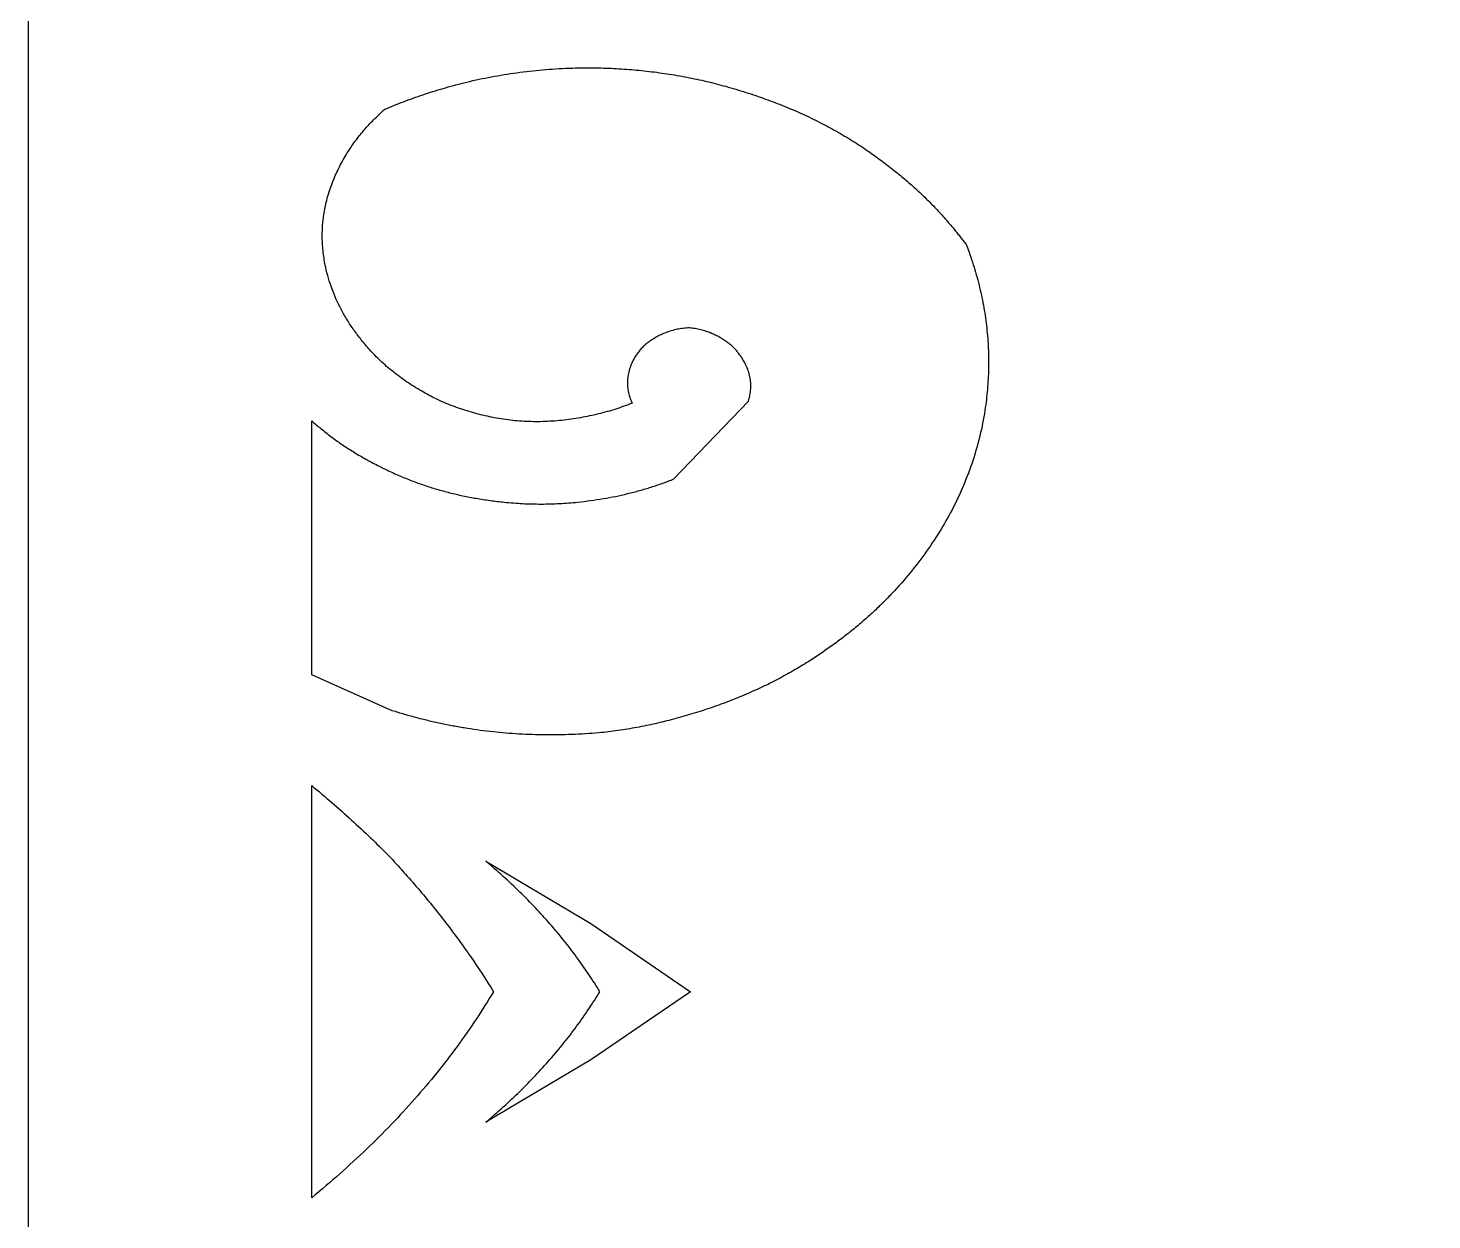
# Model space of a CAD drawing. Header units: centimetres. Extents: x 20.1 to 27, y -9 to 8.9.
# Drawn here: x 20.128 to 23.564, y -6.506 to -3.59 of the extents above; entities that cross this region are included whole.
import ezdxf

# ---------------------------------------------------------------- set-up
doc = ezdxf.new("R2010")
doc.units = ezdxf.units.CM
doc.header["$MEASUREMENT"] = 0
doc.layers.add('layer 1', color=7, linetype='Continuous')

msp = doc.modelspace()

# ---------------------------------------------------------------- linework, layer by layer
at = {"layer": 'layer 1', "color": 250}
for points, knots in [([(20.12806, 8.93497), (20.12806, 8.93497), (26.99977, 8.93497), (26.99977, 8.93497), (26.99977, 8.93497), (26.99977, 8.93497), (26.99977, -9.00021), (26.99977, -9.00021), (26.99977, -9.00021), (26.99977, -9.00021), (20.12806, -9.00021), (20.12806, -9.00021), (20.12806, -9.00021), (20.12806, -9.00021), (20.12806, 8.93497), (20.12806, 8.93497)], [0, 0, 0, 0, 0.2, 0.2, 0.2, 0.2, 0.4, 0.4, 0.4, 0.4, 0.6, 0.6, 0.6, 0.6, 1, 1, 1, 1]), ([(21.52526, -5.3142), (21.54081, -5.31257), (21.55636, -5.31066), (21.57185, -5.30843), (21.57185, -5.30843), (21.58717, -5.30624), (21.60245, -5.30374), (21.61769, -5.30094), (21.61769, -5.30094), (21.63288, -5.29817), (21.64804, -5.29509), (21.66313, -5.29169), (21.66313, -5.29169), (21.67795, -5.28837), (21.69269, -5.28477), (21.70734, -5.28085), (21.70734, -5.28085), (21.7226, -5.27676), (21.73782, -5.27243), (21.75295, -5.26784), (21.75295, -5.26784), (21.76773, -5.26336), (21.78245, -5.25863), (21.79708, -5.25364), (21.79708, -5.25364), (21.81134, -5.24881), (21.82549, -5.2437), (21.83954, -5.23834), (21.83954, -5.23834), (21.85326, -5.23311), (21.86689, -5.22765), (21.8804, -5.22192), (21.8804, -5.22192), (21.89391, -5.21621), (21.90731, -5.21022), (21.92061, -5.20397), (21.92061, -5.20397), (21.93349, -5.19795), (21.94625, -5.19165), (21.95886, -5.18511), (21.95886, -5.18511), (21.97162, -5.1785), (21.98423, -5.17164), (21.99669, -5.16453), (21.99669, -5.16453), (22.00872, -5.15765), (22.02062, -5.15054), (22.03238, -5.14319), (22.03238, -5.14319), (22.04251, -5.13683), (22.05256, -5.13032), (22.0625, -5.12367), (22.0625, -5.12367), (22.07222, -5.11719), (22.08183, -5.11056), (22.09135, -5.10377), (22.09135, -5.10377), (22.10086, -5.09699), (22.11026, -5.09007), (22.11956, -5.08303), (22.11956, -5.08303), (22.12862, -5.07613), (22.13759, -5.0691), (22.14643, -5.06193), (22.14643, -5.06193), (22.15514, -5.05486), (22.16373, -5.04767), (22.17221, -5.04031), (22.17221, -5.04031), (22.18045, -5.03316), (22.18857, -5.02589), (22.19658, -5.01847), (22.19658, -5.01847), (22.20458, -5.01105), (22.21246, -5.00348), (22.22022, -4.99579), (22.22022, -4.99579), (22.22774, -4.98828), (22.23514, -4.98068), (22.24242, -4.97292), (22.24242, -4.97292), (22.25803, -4.95625), (22.2731, -4.93907), (22.28759, -4.92141), (22.28759, -4.92141), (22.30141, -4.90457), (22.31465, -4.88725), (22.32728, -4.86949), (22.32728, -4.86949), (22.33979, -4.85187), (22.35165, -4.83382), (22.36286, -4.81535), (22.36286, -4.81535), (22.37358, -4.79765), (22.38362, -4.77956), (22.39298, -4.76111), (22.39298, -4.76111), (22.40295, -4.74143), (22.41214, -4.72138), (22.42054, -4.70097), (22.42054, -4.70097), (22.42867, -4.68125), (22.43599, -4.66122), (22.44249, -4.6409), (22.44249, -4.6409), (22.449, -4.62062), (22.45464, -4.60006), (22.45944, -4.5793), (22.45944, -4.5793), (22.46413, -4.55895), (22.46794, -4.53842), (22.4709, -4.51776), (22.4709, -4.51776), (22.4733, -4.501), (22.47516, -4.48416), (22.47647, -4.46728), (22.47647, -4.46728), (22.47778, -4.45048), (22.47855, -4.43365), (22.47876, -4.41679), (22.47876, -4.41679), (22.47899, -4.4002), (22.47868, -4.38358), (22.47782, -4.36701), (22.47782, -4.36701), (22.47695, -4.35036), (22.47555, -4.33372), (22.47361, -4.31717), (22.47361, -4.31717), (22.47165, -4.3006), (22.46917, -4.28411), (22.46617, -4.2677), (22.46617, -4.2677), (22.46313, -4.25109), (22.45956, -4.23458), (22.45546, -4.21822), (22.45546, -4.21822), (22.45131, -4.20156), (22.44662, -4.18505), (22.44145, -4.16869), (22.44145, -4.16869), (22.43615, -4.15197), (22.43036, -4.13544), (22.42408, -4.11908), (22.42408, -4.11908), (22.42165, -4.11593), (22.41919, -4.11278), (22.41673, -4.10966), (22.41673, -4.10966), (22.41431, -4.10657), (22.41189, -4.10351), (22.40947, -4.10044), (22.40947, -4.10044), (22.40701, -4.09738), (22.40455, -4.09429), (22.40209, -4.09123), (22.40209, -4.09123), (22.39957, -4.08808), (22.39701, -4.08493), (22.39446, -4.08179), (22.39446, -4.08179), (22.38744, -4.07316), (22.38027, -4.06467), (22.37291, -4.05633), (22.37291, -4.05633), (22.36536, -4.04774), (22.35763, -4.0393), (22.34975, -4.03103), (22.34975, -4.03103), (22.34187, -4.02273), (22.33385, -4.0146), (22.32565, -4.0066), (22.32565, -4.0066), (22.31725, -3.99838), (22.30869, -3.99032), (22.29997, -3.9824), (22.29997, -3.9824), (22.29111, -3.97433), (22.28209, -3.96643), (22.27294, -3.95867), (22.27294, -3.95867), (22.26353, -3.95069), (22.25401, -3.94287), (22.24436, -3.93522), (22.24436, -3.93522), (22.23468, -3.92757), (22.22491, -3.92007), (22.21499, -3.91275), (22.21499, -3.91275), (22.20483, -3.9052), (22.19454, -3.89785), (22.18413, -3.89063), (22.18413, -3.89063), (22.17179, -3.88209), (22.15925, -3.87381), (22.14651, -3.86585), (22.14651, -3.86585), (22.13329, -3.85759), (22.11991, -3.84963), (22.10634, -3.84198), (22.10634, -3.84198), (22.09296, -3.83444), (22.07941, -3.82718), (22.06569, -3.82022), (22.06569, -3.82022), (22.05152, -3.81303), (22.03718, -3.80613), (22.02269, -3.79954), (22.02269, -3.79954), (22.00822, -3.79295), (21.99361, -3.78666), (21.97887, -3.78068), (21.97887, -3.78068), (21.96368, -3.7745), (21.94835, -3.76865), (21.93295, -3.76308), (21.93295, -3.76308), (21.91709, -3.75737), (21.90114, -3.75195), (21.88509, -3.74684), (21.88509, -3.74684), (21.86864, -3.74159), (21.85209, -3.73667), (21.83546, -3.73204), (21.83546, -3.73204), (21.81995, -3.72773), (21.80435, -3.72373), (21.7887, -3.72004), (21.7887, -3.72004), (21.77269, -3.71628), (21.7566, -3.71284), (21.74046, -3.70974), (21.74046, -3.70974), (21.72427, -3.70661), (21.70803, -3.70382), (21.69173, -3.70132), (21.69173, -3.70132), (21.6752, -3.69879), (21.65863, -3.69661), (21.64203, -3.69473), (21.64203, -3.69473), (21.62563, -3.69287), (21.60918, -3.69135), (21.59271, -3.69014), (21.59271, -3.69014), (21.57616, -3.68894), (21.55957, -3.68804), (21.54298, -3.68748), (21.54298, -3.68748), (21.5263, -3.68691), (21.5096, -3.68668), (21.49293, -3.68677), (21.49293, -3.68677), (21.47627, -3.68685), (21.45962, -3.68727), (21.44298, -3.688), (21.44298, -3.688), (21.42168, -3.68894), (21.40039, -3.69039), (21.37915, -3.69237), (21.37915, -3.69237), (21.35814, -3.69433), (21.33719, -3.69681), (21.3163, -3.6998), (21.3163, -3.6998), (21.29558, -3.70276), (21.27493, -3.70624), (21.25439, -3.71024), (21.25439, -3.71024), (21.23432, -3.71416), (21.21433, -3.71858), (21.19448, -3.72352), (21.19448, -3.72352), (21.17745, -3.72777), (21.16051, -3.73233), (21.14364, -3.73723), (21.14364, -3.73723), (21.12717, -3.74203), (21.11081, -3.74714), (21.09455, -3.75258), (21.09455, -3.75258), (21.07844, -3.75797), (21.06245, -3.76369), (21.04659, -3.76975), (21.04659, -3.76975), (21.0312, -3.77561), (21.01594, -3.78182), (21.00081, -3.78833), (21.00081, -3.78833), (20.99153, -3.79652), (20.98255, -3.805), (20.97386, -3.81378), (20.97386, -3.81378), (20.9656, -3.82212), (20.95764, -3.83075), (20.95001, -3.83967), (20.95001, -3.83967), (20.94234, -3.84859), (20.93502, -3.85782), (20.92806, -3.86731), (20.92806, -3.86731), (20.92145, -3.87631), (20.91518, -3.88557), (20.9093, -3.89507), (20.9093, -3.89507), (20.90582, -3.9007), (20.90244, -3.90641), (20.89919, -3.91219), (20.89919, -3.91219), (20.896, -3.91784), (20.89294, -3.92357), (20.88998, -3.92936), (20.88998, -3.92936), (20.88712, -3.93497), (20.88439, -3.94066), (20.88178, -3.9464), (20.88178, -3.9464), (20.87924, -3.95202), (20.8768, -3.95769), (20.87451, -3.96343), (20.87451, -3.96343), (20.87222, -3.96916), (20.87005, -3.97493), (20.86803, -3.98077), (20.86803, -3.98077), (20.86605, -3.9865), (20.86419, -3.99228), (20.86248, -3.99809), (20.86248, -3.99809), (20.86079, -4.00384), (20.85925, -4.00962), (20.85785, -4.01543), (20.85785, -4.01543), (20.85646, -4.02121), (20.85521, -4.027), (20.8541, -4.03284), (20.8541, -4.03284), (20.85193, -4.04439), (20.85033, -4.05606), (20.84933, -4.06778), (20.84933, -4.06778), (20.84833, -4.07941), (20.84793, -4.09106), (20.84812, -4.10271), (20.84812, -4.10271), (20.84833, -4.11474), (20.84912, -4.12677), (20.85052, -4.13871), (20.85052, -4.13871), (20.85191, -4.15085), (20.85391, -4.16287), (20.8565, -4.1748), (20.8565, -4.1748), (20.85842, -4.18374), (20.86067, -4.1926), (20.86323, -4.20137), (20.86323, -4.20137), (20.86586, -4.21036), (20.8688, -4.21924), (20.87203, -4.22804), (20.87203, -4.22804), (20.87522, -4.23664), (20.8787, -4.24515), (20.88247, -4.25353), (20.88247, -4.25353), (20.88637, -4.26218), (20.89054, -4.27071), (20.895, -4.27909), (20.895, -4.27909), (20.89946, -4.28744), (20.90419, -4.29568), (20.9092, -4.30375), (20.9092, -4.30375), (20.91437, -4.3121), (20.91981, -4.32032), (20.9255, -4.32834), (20.9255, -4.32834), (20.93131, -4.33656), (20.93736, -4.3446), (20.94365, -4.35246), (20.94365, -4.35246), (20.9502, -4.36063), (20.95695, -4.36864), (20.96396, -4.37643), (20.96396, -4.37643), (20.97242, -4.38588), (20.9813, -4.39496), (20.99053, -4.40366), (20.99053, -4.40366), (21.00039, -4.41293), (21.01063, -4.42179), (21.02122, -4.43026), (21.02122, -4.43026), (21.03197, -4.43884), (21.04304, -4.44704), (21.0544, -4.45481), (21.0544, -4.45481), (21.06645, -4.46309), (21.07881, -4.4709), (21.09142, -4.4783), (21.09142, -4.4783), (21.10295, -4.48508), (21.11479, -4.49135), (21.12688, -4.49711), (21.12688, -4.49711), (21.13977, -4.50326), (21.1529, -4.50888), (21.16624, -4.51397), (21.16624, -4.51397), (21.17989, -4.51918), (21.19373, -4.52387), (21.20774, -4.52804), (21.20774, -4.52804), (21.2224, -4.53242), (21.2372, -4.53628), (21.2521, -4.53959), (21.2521, -4.53959), (21.2595, -4.54124), (21.26694, -4.54272), (21.2744, -4.54407), (21.2744, -4.54407), (21.28203, -4.54543), (21.28966, -4.54664), (21.29733, -4.5477), (21.29733, -4.5477), (21.30476, -4.54872), (21.31222, -4.54957), (21.31968, -4.55028), (21.31968, -4.55028), (21.32721, -4.55101), (21.33477, -4.55158), (21.34232, -4.55197), (21.34232, -4.55197), (21.34991, -4.55239), (21.35747, -4.55264), (21.36506, -4.55274), (21.36506, -4.55274), (21.37263, -4.55285), (21.38022, -4.55278), (21.38778, -4.55258), (21.38778, -4.55258), (21.39558, -4.55235), (21.40337, -4.55199), (21.41115, -4.55145), (21.41115, -4.55145), (21.4189, -4.55093), (21.42664, -4.55026), (21.43435, -4.54943), (21.43435, -4.54943), (21.44965, -4.54776), (21.46489, -4.54561), (21.48004, -4.54297), (21.48004, -4.54297), (21.49478, -4.5404), (21.50944, -4.53734), (21.52399, -4.53377), (21.52399, -4.53377), (21.53831, -4.53027), (21.5525, -4.52627), (21.56655, -4.52175), (21.56655, -4.52175), (21.57996, -4.51745), (21.59319, -4.51266), (21.60624, -4.50738), (21.60624, -4.50738), (21.60405, -4.50251), (21.60213, -4.4975), (21.60053, -4.4924), (21.60053, -4.4924), (21.59897, -4.48752), (21.59774, -4.48254), (21.59678, -4.47749), (21.59678, -4.47749), (21.5959, -4.47274), (21.59532, -4.46792), (21.59507, -4.46309), (21.59507, -4.46309), (21.5948, -4.45829), (21.59486, -4.45348), (21.59526, -4.44868), (21.59526, -4.44868), (21.59563, -4.44389), (21.59634, -4.43914), (21.59734, -4.43445), (21.59734, -4.43445), (21.59838, -4.42959), (21.59972, -4.42484), (21.60136, -4.42017), (21.60136, -4.42017), (21.60311, -4.41518), (21.60516, -4.41031), (21.60747, -4.40555), (21.60747, -4.40555), (21.60991, -4.40053), (21.6126, -4.39565), (21.61558, -4.39094), (21.61558, -4.39094), (21.61746, -4.38794), (21.61948, -4.38504), (21.62165, -4.38225), (21.62165, -4.38225), (21.62394, -4.37927), (21.62638, -4.37639), (21.62894, -4.37362), (21.62894, -4.37362), (21.6314, -4.37099), (21.63394, -4.36847), (21.63663, -4.36607), (21.63663, -4.36607), (21.63949, -4.36349), (21.64245, -4.36105), (21.64551, -4.35871), (21.64551, -4.35871), (21.64858, -4.3564), (21.65173, -4.35419), (21.65498, -4.35211), (21.65498, -4.35211), (21.65842, -4.3499), (21.66194, -4.34779), (21.66555, -4.34583), (21.66555, -4.34583), (21.66936, -4.34377), (21.67324, -4.34181), (21.67718, -4.34), (21.67718, -4.34), (21.68133, -4.33808), (21.68552, -4.33629), (21.68977, -4.33462), (21.68977, -4.33462), (21.69406, -4.33295), (21.69842, -4.33147), (21.70284, -4.33018), (21.70284, -4.33018), (21.70749, -4.32882), (21.7122, -4.32766), (21.71695, -4.32668), (21.71695, -4.32668), (21.72172, -4.32572), (21.72656, -4.32492), (21.7314, -4.32432), (21.7314, -4.32432), (21.73634, -4.32372), (21.74132, -4.32332), (21.74628, -4.32309), (21.74628, -4.32309), (21.75107, -4.32357), (21.75585, -4.32422), (21.76058, -4.32503), (21.76058, -4.32503), (21.76519, -4.32582), (21.76977, -4.32678), (21.77432, -4.32791), (21.77432, -4.32791), (21.77882, -4.32903), (21.78326, -4.3303), (21.78766, -4.33176), (21.78766, -4.33176), (21.79183, -4.33314), (21.79595, -4.33468), (21.8, -4.33639), (21.8, -4.33639), (21.80363, -4.33791), (21.80723, -4.33954), (21.81077, -4.34127), (21.81077, -4.34127), (21.81415, -4.34291), (21.81751, -4.34464), (21.82082, -4.34648), (21.82082, -4.34648), (21.82397, -4.34823), (21.82708, -4.35009), (21.83012, -4.35202), (21.83012, -4.35202), (21.83304, -4.35388), (21.83587, -4.35582), (21.83865, -4.35784), (21.83865, -4.35784), (21.84144, -4.35986), (21.84413, -4.36199), (21.84677, -4.36418), (21.84677, -4.36418), (21.84926, -4.36626), (21.85167, -4.36845), (21.85401, -4.3707), (21.85401, -4.3707), (21.85643, -4.37304), (21.85874, -4.37543), (21.86097, -4.37793), (21.86097, -4.37793), (21.86308, -4.38029), (21.8651, -4.38273), (21.86702, -4.38525), (21.86702, -4.38525), (21.87056, -4.3899), (21.87387, -4.39469), (21.87694, -4.39966), (21.87694, -4.39966), (21.87981, -4.40435), (21.88246, -4.40916), (21.88484, -4.41412), (21.88484, -4.41412), (21.88705, -4.41877), (21.88901, -4.42352), (21.89065, -4.4284), (21.89065, -4.4284), (21.89226, -4.43307), (21.89355, -4.43784), (21.89453, -4.44268), (21.89453, -4.44268), (21.89553, -4.44752), (21.89622, -4.45239), (21.89657, -4.45731), (21.89657, -4.45731), (21.89695, -4.46217), (21.89699, -4.46707), (21.89672, -4.47193), (21.89672, -4.47193), (21.89643, -4.47705), (21.89582, -4.48218), (21.89491, -4.48725), (21.89491, -4.48725), (21.89399, -4.49242), (21.89274, -4.49754), (21.8912, -4.50259), (21.8912, -4.50259), (21.8912, -4.50259), (21.70847, -4.69293), (21.70847, -4.69293), (21.70847, -4.69293), (21.69942, -4.69655), (21.69031, -4.69999), (21.68114, -4.70327), (21.68114, -4.70327), (21.67174, -4.70662), (21.66227, -4.70981), (21.65275, -4.71283), (21.65275, -4.71283), (21.64337, -4.71582), (21.63392, -4.71863), (21.62444, -4.72126), (21.62444, -4.72126), (21.61477, -4.72395), (21.60505, -4.72647), (21.59532, -4.72882), (21.59532, -4.72882), (21.58554, -4.73116), (21.57574, -4.73335), (21.56591, -4.73537), (21.56591, -4.73537), (21.5559, -4.73741), (21.54587, -4.73929), (21.5358, -4.741), (21.5358, -4.741), (21.52555, -4.74275), (21.51527, -4.74431), (21.50495, -4.74573), (21.50495, -4.74573), (21.49449, -4.74717), (21.484, -4.74842), (21.4735, -4.7495), (21.4735, -4.7495), (21.45864, -4.75104), (21.44371, -4.75221), (21.42879, -4.75298), (21.42879, -4.75298), (21.41376, -4.75377), (21.39871, -4.75417), (21.38366, -4.75419), (21.38366, -4.75419), (21.36856, -4.75419), (21.35347, -4.75382), (21.33838, -4.75307), (21.33838, -4.75307), (21.32337, -4.75232), (21.30838, -4.75117), (21.29344, -4.74965), (21.29344, -4.74965), (21.28185, -4.74846), (21.27028, -4.74708), (21.25873, -4.7455), (21.25873, -4.7455), (21.24735, -4.74394), (21.23601, -4.74216), (21.22469, -4.7402), (21.22469, -4.7402), (21.2137, -4.73829), (21.20276, -4.73618), (21.19186, -4.73387), (21.19186, -4.73387), (21.18112, -4.7316), (21.17045, -4.72911), (21.15982, -4.72643), (21.15982, -4.72643), (21.14921, -4.72376), (21.13864, -4.72086), (21.12813, -4.71778), (21.12813, -4.71778), (21.11788, -4.71477), (21.10766, -4.71154), (21.09753, -4.70812), (21.09753, -4.70812), (21.08728, -4.70464), (21.07708, -4.70097), (21.06697, -4.6971), (21.06697, -4.6971), (21.05711, -4.69332), (21.04734, -4.68934), (21.03766, -4.68515), (21.03766, -4.68515), (21.0271, -4.68059), (21.01661, -4.67583), (21.00621, -4.67089), (21.00621, -4.67089), (20.9961, -4.66608), (20.98605, -4.6611), (20.97611, -4.65591), (20.97611, -4.65591), (20.96644, -4.65086), (20.95685, -4.64563), (20.94736, -4.64021), (20.94736, -4.64021), (20.93821, -4.63498), (20.92914, -4.62956), (20.92022, -4.62395), (20.92022, -4.62395), (20.91126, -4.61834), (20.90242, -4.61255), (20.89371, -4.60657), (20.89371, -4.60657), (20.88531, -4.60079), (20.87705, -4.59485), (20.8689, -4.58872), (20.8689, -4.58872), (20.86071, -4.58255), (20.85264, -4.57619), (20.84474, -4.56965), (20.84474, -4.56965), (20.83711, -4.56335), (20.82963, -4.55689), (20.82231, -4.55024), (20.82231, -4.55024), (20.82231, -4.55024), (20.82231, -5.17231), (20.82231, -5.17231), (20.82231, -5.17231), (20.82231, -5.17231), (21.01947, -5.2599), (21.01947, -5.2599), (21.01947, -5.2599), (21.02945, -5.26309), (21.03948, -5.26613), (21.04955, -5.26907), (21.04955, -5.26907), (21.0598, -5.27205), (21.0701, -5.27491), (21.08042, -5.27764), (21.08042, -5.27764), (21.09042, -5.28029), (21.10047, -5.28281), (21.11054, -5.28518), (21.11054, -5.28518), (21.12075, -5.2876), (21.13099, -5.28989), (21.14125, -5.29206), (21.14125, -5.29206), (21.15152, -5.29423), (21.16184, -5.29625), (21.17218, -5.29815), (21.17218, -5.29815), (21.18258, -5.30007), (21.193, -5.30186), (21.20347, -5.30351), (21.20347, -5.30351), (21.21385, -5.30515), (21.22425, -5.30668), (21.23467, -5.30805), (21.23467, -5.30805), (21.24514, -5.30945), (21.25564, -5.3107), (21.26615, -5.31182), (21.26615, -5.31182), (21.27666, -5.31295), (21.2872, -5.31395), (21.29775, -5.31483), (21.29775, -5.31483), (21.30834, -5.3157), (21.31895, -5.31645), (21.32956, -5.31706), (21.32956, -5.31706), (21.34032, -5.31768), (21.35107, -5.31816), (21.36185, -5.31852), (21.36185, -5.31852), (21.37261, -5.31889), (21.38338, -5.3191), (21.39414, -5.3192), (21.39414, -5.3192), (21.40492, -5.31931), (21.41569, -5.31927), (21.42647, -5.31912), (21.42647, -5.31912), (21.43725, -5.31895), (21.44803, -5.31868), (21.45878, -5.31827), (21.45878, -5.31827), (21.46989, -5.31785), (21.481, -5.31729), (21.49209, -5.31662), (21.49209, -5.31662), (21.50316, -5.31593), (21.51421, -5.31512), (21.52526, -5.3142)], [0, 0, 0, 0, 0.004902, 0.004902, 0.004902, 0.004902, 0.0098039, 0.0098039, 0.0098039, 0.0098039, 0.0147059, 0.0147059, 0.0147059, 0.0147059, 0.0196078, 0.0196078, 0.0196078, 0.0196078, 0.0245098, 0.0245098, 0.0245098, 0.0245098, 0.0294118, 0.0294118, 0.0294118, 0.0294118, 0.0343137, 0.0343137, 0.0343137, 0.0343137, 0.0392157, 0.0392157, 0.0392157, 0.0392157, 0.0441176, 0.0441176, 0.0441176, 0.0441176, 0.0490196, 0.0490196, 0.0490196, 0.0490196, 0.0539216, 0.0539216, 0.0539216, 0.0539216, 0.0588235, 0.0588235, 0.0588235, 0.0588235, 0.0637255, 0.0637255, 0.0637255, 0.0637255, 0.0686275, 0.0686275, 0.0686275, 0.0686275, 0.0735294, 0.0735294, 0.0735294, 0.0735294, 0.0784314, 0.0784314, 0.0784314, 0.0784314, 0.0833333, 0.0833333, 0.0833333, 0.0833333, 0.0882353, 0.0882353, 0.0882353, 0.0882353, 0.0931373, 0.0931373, 0.0931373, 0.0931373, 0.0980392, 0.0980392, 0.0980392, 0.0980392, 0.1029412, 0.1029412, 0.1029412, 0.1029412, 0.1078431, 0.1078431, 0.1078431, 0.1078431, 0.1127451, 0.1127451, 0.1127451, 0.1127451, 0.1176471, 0.1176471, 0.1176471, 0.1176471, 0.122549, 0.122549, 0.122549, 0.122549, 0.127451, 0.127451, 0.127451, 0.127451, 0.1323529, 0.1323529, 0.1323529, 0.1323529, 0.1372549, 0.1372549, 0.1372549, 0.1372549, 0.1421569, 0.1421569, 0.1421569, 0.1421569, 0.1470588, 0.1470588, 0.1470588, 0.1470588, 0.1519608, 0.1519608, 0.1519608, 0.1519608, 0.1568627, 0.1568627, 0.1568627, 0.1568627, 0.1617647, 0.1617647, 0.1617647, 0.1617647, 0.1666667, 0.1666667, 0.1666667, 0.1666667, 0.1715686, 0.1715686, 0.1715686, 0.1715686, 0.1764706, 0.1764706, 0.1764706, 0.1764706, 0.1813725, 0.1813725, 0.1813725, 0.1813725, 0.1862745, 0.1862745, 0.1862745, 0.1862745, 0.1911765, 0.1911765, 0.1911765, 0.1911765, 0.1960784, 0.1960784, 0.1960784, 0.1960784, 0.2009804, 0.2009804, 0.2009804, 0.2009804, 0.2058824, 0.2058824, 0.2058824, 0.2058824, 0.2107843, 0.2107843, 0.2107843, 0.2107843, 0.2156863, 0.2156863, 0.2156863, 0.2156863, 0.2205882, 0.2205882, 0.2205882, 0.2205882, 0.2254902, 0.2254902, 0.2254902, 0.2254902, 0.2303922, 0.2303922, 0.2303922, 0.2303922, 0.2352941, 0.2352941, 0.2352941, 0.2352941, 0.2401961, 0.2401961, 0.2401961, 0.2401961, 0.245098, 0.245098, 0.245098, 0.245098, 0.25, 0.25, 0.25, 0.25, 0.254902, 0.254902, 0.254902, 0.254902, 0.2598039, 0.2598039, 0.2598039, 0.2598039, 0.2647059, 0.2647059, 0.2647059, 0.2647059, 0.2696078, 0.2696078, 0.2696078, 0.2696078, 0.2745098, 0.2745098, 0.2745098, 0.2745098, 0.2794118, 0.2794118, 0.2794118, 0.2794118, 0.2843137, 0.2843137, 0.2843137, 0.2843137, 0.2892157, 0.2892157, 0.2892157, 0.2892157, 0.2941176, 0.2941176, 0.2941176, 0.2941176, 0.2990196, 0.2990196, 0.2990196, 0.2990196, 0.3039216, 0.3039216, 0.3039216, 0.3039216, 0.3088235, 0.3088235, 0.3088235, 0.3088235, 0.3137255, 0.3137255, 0.3137255, 0.3137255, 0.3186275, 0.3186275, 0.3186275, 0.3186275, 0.3235294, 0.3235294, 0.3235294, 0.3235294, 0.3284314, 0.3284314, 0.3284314, 0.3284314, 0.3333333, 0.3333333, 0.3333333, 0.3333333, 0.3382353, 0.3382353, 0.3382353, 0.3382353, 0.3431373, 0.3431373, 0.3431373, 0.3431373, 0.3480392, 0.3480392, 0.3480392, 0.3480392, 0.3529412, 0.3529412, 0.3529412, 0.3529412, 0.3578431, 0.3578431, 0.3578431, 0.3578431, 0.3627451, 0.3627451, 0.3627451, 0.3627451, 0.3676471, 0.3676471, 0.3676471, 0.3676471, 0.372549, 0.372549, 0.372549, 0.372549, 0.377451, 0.377451, 0.377451, 0.377451, 0.3823529, 0.3823529, 0.3823529, 0.3823529, 0.3872549, 0.3872549, 0.3872549, 0.3872549, 0.3921569, 0.3921569, 0.3921569, 0.3921569, 0.3970588, 0.3970588, 0.3970588, 0.3970588, 0.4019608, 0.4019608, 0.4019608, 0.4019608, 0.4068627, 0.4068627, 0.4068627, 0.4068627, 0.4117647, 0.4117647, 0.4117647, 0.4117647, 0.4166667, 0.4166667, 0.4166667, 0.4166667, 0.4215686, 0.4215686, 0.4215686, 0.4215686, 0.4264706, 0.4264706, 0.4264706, 0.4264706, 0.4313725, 0.4313725, 0.4313725, 0.4313725, 0.4362745, 0.4362745, 0.4362745, 0.4362745, 0.4411765, 0.4411765, 0.4411765, 0.4411765, 0.4460784, 0.4460784, 0.4460784, 0.4460784, 0.4509804, 0.4509804, 0.4509804, 0.4509804, 0.4558824, 0.4558824, 0.4558824, 0.4558824, 0.4607843, 0.4607843, 0.4607843, 0.4607843, 0.4656863, 0.4656863, 0.4656863, 0.4656863, 0.4705882, 0.4705882, 0.4705882, 0.4705882, 0.4754902, 0.4754902, 0.4754902, 0.4754902, 0.4803922, 0.4803922, 0.4803922, 0.4803922, 0.4852941, 0.4852941, 0.4852941, 0.4852941, 0.4901961, 0.4901961, 0.4901961, 0.4901961, 0.495098, 0.495098, 0.495098, 0.495098, 0.5, 0.5, 0.5, 0.5, 0.504902, 0.504902, 0.504902, 0.504902, 0.5098039, 0.5098039, 0.5098039, 0.5098039, 0.5147059, 0.5147059, 0.5147059, 0.5147059, 0.5196078, 0.5196078, 0.5196078, 0.5196078, 0.5245098, 0.5245098, 0.5245098, 0.5245098, 0.5294118, 0.5294118, 0.5294118, 0.5294118, 0.5343137, 0.5343137, 0.5343137, 0.5343137, 0.5392157, 0.5392157, 0.5392157, 0.5392157, 0.5441176, 0.5441176, 0.5441176, 0.5441176, 0.5490196, 0.5490196, 0.5490196, 0.5490196, 0.5539216, 0.5539216, 0.5539216, 0.5539216, 0.5588235, 0.5588235, 0.5588235, 0.5588235, 0.5637255, 0.5637255, 0.5637255, 0.5637255, 0.5686275, 0.5686275, 0.5686275, 0.5686275, 0.5735294, 0.5735294, 0.5735294, 0.5735294, 0.5784314, 0.5784314, 0.5784314, 0.5784314, 0.5833333, 0.5833333, 0.5833333, 0.5833333, 0.5882353, 0.5882353, 0.5882353, 0.5882353, 0.5931373, 0.5931373, 0.5931373, 0.5931373, 0.5980392, 0.5980392, 0.5980392, 0.5980392, 0.6029412, 0.6029412, 0.6029412, 0.6029412, 0.6078431, 0.6078431, 0.6078431, 0.6078431, 0.6127451, 0.6127451, 0.6127451, 0.6127451, 0.6176471, 0.6176471, 0.6176471, 0.6176471, 0.622549, 0.622549, 0.622549, 0.622549, 0.627451, 0.627451, 0.627451, 0.627451, 0.6323529, 0.6323529, 0.6323529, 0.6323529, 0.6372549, 0.6372549, 0.6372549, 0.6372549, 0.6421569, 0.6421569, 0.6421569, 0.6421569, 0.6470588, 0.6470588, 0.6470588, 0.6470588, 0.6519608, 0.6519608, 0.6519608, 0.6519608, 0.6568627, 0.6568627, 0.6568627, 0.6568627, 0.6617647, 0.6617647, 0.6617647, 0.6617647, 0.6666667, 0.6666667, 0.6666667, 0.6666667, 0.6715686, 0.6715686, 0.6715686, 0.6715686, 0.6764706, 0.6764706, 0.6764706, 0.6764706, 0.6813725, 0.6813725, 0.6813725, 0.6813725, 0.6862745, 0.6862745, 0.6862745, 0.6862745, 0.6911765, 0.6911765, 0.6911765, 0.6911765, 0.6960784, 0.6960784, 0.6960784, 0.6960784, 0.7009804, 0.7009804, 0.7009804, 0.7009804, 0.7058824, 0.7058824, 0.7058824, 0.7058824, 0.7107843, 0.7107843, 0.7107843, 0.7107843, 0.7156863, 0.7156863, 0.7156863, 0.7156863, 0.7205882, 0.7205882, 0.7205882, 0.7205882, 0.7254902, 0.7254902, 0.7254902, 0.7254902, 0.7303922, 0.7303922, 0.7303922, 0.7303922, 0.7352941, 0.7352941, 0.7352941, 0.7352941, 0.7401961, 0.7401961, 0.7401961, 0.7401961, 0.745098, 0.745098, 0.745098, 0.745098, 0.75, 0.75, 0.75, 0.75, 0.754902, 0.754902, 0.754902, 0.754902, 0.7598039, 0.7598039, 0.7598039, 0.7598039, 0.7647059, 0.7647059, 0.7647059, 0.7647059, 0.7696078, 0.7696078, 0.7696078, 0.7696078, 0.7745098, 0.7745098, 0.7745098, 0.7745098, 0.7794118, 0.7794118, 0.7794118, 0.7794118, 0.7843137, 0.7843137, 0.7843137, 0.7843137, 0.7892157, 0.7892157, 0.7892157, 0.7892157, 0.7941176, 0.7941176, 0.7941176, 0.7941176, 0.7990196, 0.7990196, 0.7990196, 0.7990196, 0.8039216, 0.8039216, 0.8039216, 0.8039216, 0.8088235, 0.8088235, 0.8088235, 0.8088235, 0.8137255, 0.8137255, 0.8137255, 0.8137255, 0.8186275, 0.8186275, 0.8186275, 0.8186275, 0.8235294, 0.8235294, 0.8235294, 0.8235294, 0.8284314, 0.8284314, 0.8284314, 0.8284314, 0.8333333, 0.8333333, 0.8333333, 0.8333333, 0.8382353, 0.8382353, 0.8382353, 0.8382353, 0.8431373, 0.8431373, 0.8431373, 0.8431373, 0.8480392, 0.8480392, 0.8480392, 0.8480392, 0.8529412, 0.8529412, 0.8529412, 0.8529412, 0.8578431, 0.8578431, 0.8578431, 0.8578431, 0.8627451, 0.8627451, 0.8627451, 0.8627451, 0.8676471, 0.8676471, 0.8676471, 0.8676471, 0.872549, 0.872549, 0.872549, 0.872549, 0.877451, 0.877451, 0.877451, 0.877451, 0.8823529, 0.8823529, 0.8823529, 0.8823529, 0.8872549, 0.8872549, 0.8872549, 0.8872549, 0.8921569, 0.8921569, 0.8921569, 0.8921569, 0.8970588, 0.8970588, 0.8970588, 0.8970588, 0.9019608, 0.9019608, 0.9019608, 0.9019608, 0.9068627, 0.9068627, 0.9068627, 0.9068627, 0.9117647, 0.9117647, 0.9117647, 0.9117647, 0.9166667, 0.9166667, 0.9166667, 0.9166667, 0.9215686, 0.9215686, 0.9215686, 0.9215686, 0.9264706, 0.9264706, 0.9264706, 0.9264706, 0.9313725, 0.9313725, 0.9313725, 0.9313725, 0.9362745, 0.9362745, 0.9362745, 0.9362745, 0.9411765, 0.9411765, 0.9411765, 0.9411765, 0.9460784, 0.9460784, 0.9460784, 0.9460784, 0.9509804, 0.9509804, 0.9509804, 0.9509804, 0.9558824, 0.9558824, 0.9558824, 0.9558824, 0.9607843, 0.9607843, 0.9607843, 0.9607843, 0.9656863, 0.9656863, 0.9656863, 0.9656863, 0.9705882, 0.9705882, 0.9705882, 0.9705882, 0.9754902, 0.9754902, 0.9754902, 0.9754902, 0.9803922, 0.9803922, 0.9803922, 0.9803922, 0.9852941, 0.9852941, 0.9852941, 0.9852941, 0.9901961, 0.9901961, 0.9901961, 0.9901961, 1, 1, 1, 1]), ([(21.01036, -5.61437), (20.99575, -5.59963), (20.98097, -5.58511), (20.96598, -5.57074), (20.96598, -5.57074), (20.9507, -5.55611), (20.93525, -5.54166), (20.9196, -5.52743), (20.9196, -5.52743), (20.90388, -5.51313), (20.888, -5.49901), (20.87192, -5.48509), (20.87192, -5.48509), (20.85556, -5.47092), (20.83901, -5.45693), (20.82229, -5.44315), (20.82229, -5.44315), (20.82229, -5.44315), (20.82229, -6.45194), (20.82229, -6.45194), (20.82229, -6.45194), (20.84568, -6.43272), (20.86871, -6.41304), (20.89137, -6.39294), (20.89137, -6.39294), (20.91336, -6.37345), (20.93496, -6.35353), (20.95618, -6.33316), (20.95618, -6.33316), (20.97701, -6.31319), (20.99741, -6.29278), (21.0174, -6.27196), (21.0174, -6.27196), (21.03677, -6.2518), (21.0557, -6.23121), (21.07419, -6.21024), (21.07419, -6.21024), (21.0927, -6.18926), (21.11073, -6.16788), (21.12828, -6.14611), (21.12828, -6.14611), (21.14529, -6.125), (21.16182, -6.10353), (21.17785, -6.08168), (21.17785, -6.08168), (21.19396, -6.05973), (21.20958, -6.03739), (21.22465, -6.01471), (21.22465, -6.01471), (21.2393, -5.99265), (21.25341, -5.97026), (21.267, -5.94754), (21.267, -5.94754), (21.24927, -5.91873), (21.23078, -5.89041), (21.21154, -5.86258), (21.21154, -5.86258), (21.19165, -5.83381), (21.17103, -5.80559), (21.14971, -5.77788), (21.14971, -5.77788), (21.13895, -5.76394), (21.12805, -5.75014), (21.11696, -5.73646), (21.11696, -5.73646), (21.10568, -5.72254), (21.09422, -5.70878), (21.08261, -5.69515), (21.08261, -5.69515), (21.071, -5.68152), (21.05922, -5.66803), (21.04727, -5.65469), (21.04727, -5.65469), (21.03512, -5.6411), (21.02282, -5.62767), (21.01036, -5.61437)], [0, 0, 0, 0, 0.05, 0.05, 0.05, 0.05, 0.1, 0.1, 0.1, 0.1, 0.15, 0.15, 0.15, 0.15, 0.2, 0.2, 0.2, 0.2, 0.25, 0.25, 0.25, 0.25, 0.3, 0.3, 0.3, 0.3, 0.35, 0.35, 0.35, 0.35, 0.4, 0.4, 0.4, 0.4, 0.45, 0.45, 0.45, 0.45, 0.5, 0.5, 0.5, 0.5, 0.55, 0.55, 0.55, 0.55, 0.6, 0.6, 0.6, 0.6, 0.65, 0.65, 0.65, 0.65, 0.7, 0.7, 0.7, 0.7, 0.75, 0.75, 0.75, 0.75, 0.8, 0.8, 0.8, 0.8, 0.85, 0.85, 0.85, 0.85, 0.9, 0.9, 0.9, 0.9, 1, 1, 1, 1]), ([(21.74955, -5.94754), (21.74955, -5.94754), (21.50539, -5.78051), (21.50539, -5.78051), (21.50539, -5.78051), (21.50539, -5.78051), (21.24829, -5.62809), (21.24829, -5.62809), (21.24829, -5.62809), (21.26281, -5.64035), (21.27714, -5.65287), (21.29121, -5.66563), (21.29121, -5.66563), (21.3049, -5.67803), (21.31835, -5.69071), (21.33154, -5.70361), (21.33154, -5.70361), (21.34453, -5.71631), (21.35729, -5.72925), (21.36977, -5.74245), (21.36977, -5.74245), (21.3819, -5.75527), (21.39376, -5.76831), (21.40538, -5.78161), (21.40538, -5.78161), (21.41699, -5.79489), (21.42831, -5.80844), (21.43935, -5.8222), (21.43935, -5.8222), (21.45009, -5.83556), (21.46051, -5.84913), (21.47064, -5.86293), (21.47064, -5.86293), (21.48084, -5.87679), (21.4907, -5.89089), (21.50026, -5.90516), (21.50026, -5.90516), (21.50958, -5.91909), (21.51859, -5.93322), (21.52726, -5.94754), (21.52726, -5.94754), (21.51861, -5.96186), (21.50962, -5.97598), (21.50031, -5.9899), (21.50031, -5.9899), (21.49074, -6.00422), (21.48086, -6.01831), (21.47068, -6.0322), (21.47068, -6.0322), (21.46053, -6.04602), (21.45011, -6.05961), (21.4394, -6.07295), (21.4394, -6.07295), (21.42835, -6.08671), (21.41703, -6.10023), (21.40542, -6.11353), (21.40542, -6.11353), (21.39383, -6.12681), (21.38197, -6.13986), (21.36983, -6.15266), (21.36983, -6.15266), (21.35733, -6.16588), (21.34457, -6.17882), (21.33156, -6.19152), (21.33156, -6.19152), (21.31835, -6.20442), (21.3049, -6.21709), (21.29121, -6.2295), (21.29121, -6.2295), (21.27714, -6.24225), (21.26281, -6.25476), (21.24829, -6.267), (21.24829, -6.267), (21.24829, -6.267), (21.50539, -6.11456), (21.50539, -6.11456), (21.50539, -6.11456), (21.50539, -6.11456), (21.74955, -5.94754), (21.74955, -5.94754)], [0, 0, 0, 0, 0.047619, 0.047619, 0.047619, 0.047619, 0.0952381, 0.0952381, 0.0952381, 0.0952381, 0.1428571, 0.1428571, 0.1428571, 0.1428571, 0.1904762, 0.1904762, 0.1904762, 0.1904762, 0.2380952, 0.2380952, 0.2380952, 0.2380952, 0.2857143, 0.2857143, 0.2857143, 0.2857143, 0.3333333, 0.3333333, 0.3333333, 0.3333333, 0.3809524, 0.3809524, 0.3809524, 0.3809524, 0.4285714, 0.4285714, 0.4285714, 0.4285714, 0.4761905, 0.4761905, 0.4761905, 0.4761905, 0.5238095, 0.5238095, 0.5238095, 0.5238095, 0.5714286, 0.5714286, 0.5714286, 0.5714286, 0.6190476, 0.6190476, 0.6190476, 0.6190476, 0.6666667, 0.6666667, 0.6666667, 0.6666667, 0.7142857, 0.7142857, 0.7142857, 0.7142857, 0.7619048, 0.7619048, 0.7619048, 0.7619048, 0.8095238, 0.8095238, 0.8095238, 0.8095238, 0.8571429, 0.8571429, 0.8571429, 0.8571429, 0.9047619, 0.9047619, 0.9047619, 0.9047619, 1, 1, 1, 1])]:
    msp.add_open_spline(points, degree=3, knots=knots, dxfattribs=at)

doc.saveas('drawing.dxf')
